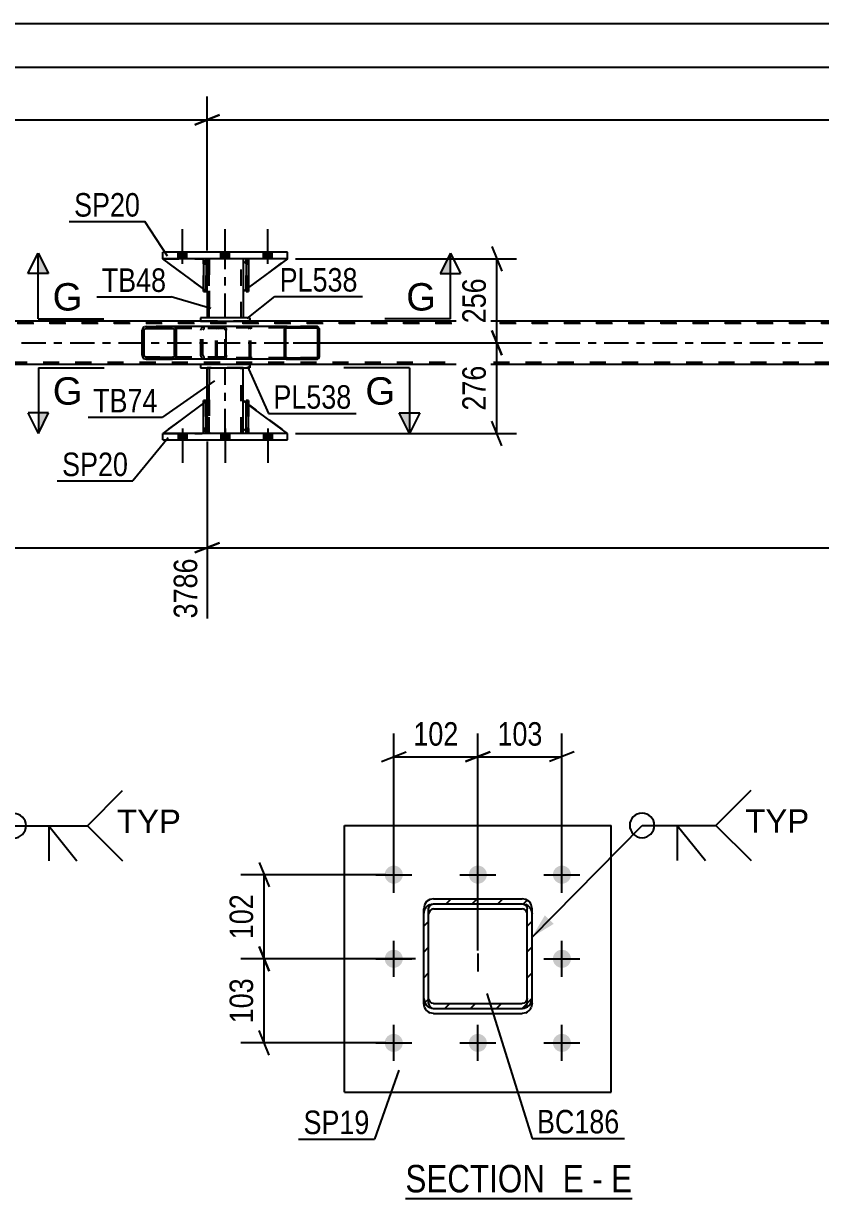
# Model space of a CAD drawing. Header units: millimetres. Extents: x 0 to 841, y 0 to 594.
# Drawn here: x 136.2 to 233.4, y 144.2 to 287.3 of the extents above; entities that cross this region are included whole.
import ezdxf

# ---------------------------------------------------------------- set-up
doc = ezdxf.new("R2010")
doc.units = ezdxf.units.MM
doc.linetypes.add('DXK_LINE_DOT2', pattern=[3.9198, 1.9599, -1.9599])
doc.linetypes.add('DXK_LINE_DOT3', pattern=[5.9187, 2.979, -0.9799, 0.9799, -0.9799])
doc.styles.add('Arial', font='ARIAL.TTF', dxfattribs={"height": 0.2})
doc.styles.add('Arial Narrow', font='ARIALN.TTF', dxfattribs={"height": 0.2})

# ---------------------------------------------------------------- blocks, each defined once
blk = doc.blocks.new('Unknown-814553059-16 - 10876')
at = {"color": 6, "linetype": 'Continuous'}
blk.add_line((182.8, 144.16), (210.45, 144.16), dxfattribs=at)
at = {"color": 0, "linetype": 'Continuous'}
for points in [[(200.91, 144.91), (200.91, 148.41), (182.8, 148.41), (182.8, 144.91)], [(204.52, 144.91), (204.52, 148.41), (201.96, 148.41), (201.96, 144.91)], [(206.84, 144.91), (206.84, 148.41), (205.57, 148.41), (205.57, 144.91)], [(210.45, 144.91), (210.45, 148.41), (207.89, 148.41), (207.89, 144.91)]]:
    blk.add_wipeout(points, dxfattribs=at)
at = {"color": 7, "linetype": 'Continuous', "style": 'Arial Narrow'}
for s, p in [('SECTION ', (182.8, 144.91)), ('E', (201.96, 144.91)), ('E', (207.89, 144.91)), ('-', (205.57, 144.91))]:
    blk.add_text(s, height=3.34, dxfattribs=at).set_placement(p)
blk = doc.blocks.new('Part-814553059-5487 - 5433')
at = {"color": 2, "linetype": 'Continuous'}
for p, q in [((158.17, 241.06), (153.22, 237.39)), ((158.62, 241.39), (158.49, 241.3)), ((158.62, 237.99), (158.62, 241.39)), ((158.62, 237.99), (158.49, 237.86)), ((158.62, 237.99), (158.62, 237.99)), ((158.17, 237.54), (158.02, 237.39))]:
    blk.add_line(p, q, dxfattribs=at)
at = {"color": 7, "linetype": 'DXK_LINE_DOT2'}
for p, q in [((158.49, 241.3), (158.17, 241.06)), ((158.62, 237.99), (158.62, 241.39)), ((158.62, 237.99), (158.02, 237.39)), ((158.49, 237.86), (158.17, 237.54)), ((153.22, 237.39), (158.02, 237.39))]:
    blk.add_line(p, q, dxfattribs=at)
blk = doc.blocks.new('Part-814553059-5499 - 5433')
at = {"color": 2, "linetype": 'Continuous'}
for p, q in [((163.37, 258.42), (163.02, 258.07)), ((163.02, 258.07), (163.02, 254.67)), ((168.42, 258.67), (163.69, 255.17)), ((163.37, 254.93), (163.02, 254.67))]:
    blk.add_line(p, q, dxfattribs=at)
at = {"color": 7, "linetype": 'DXK_LINE_DOT2'}
for p, q in [((163.62, 258.67), (163.37, 258.42)), ((168.42, 258.67), (163.62, 258.67)), ((163.69, 255.17), (163.37, 254.93))]:
    blk.add_line(p, q, dxfattribs=at)
blk = doc.blocks.new('Part-814553059-5441 - 5433')
at = {"color": 7, "linetype": 'DXK_LINE_DOT2'}
for p, q in [((158.17, 258.07), (158.17, 258.67)), ((158.17, 258.67), (158.17, 258.67)), ((158.17, 258.67), (158.17, 254.67)), ((158.49, 258.67), (158.17, 258.67)), ((158.17, 254.67), (158.17, 258.07)), ((158.17, 258.07), (158.49, 258.07)), ((158.49, 258.07), (158.49, 258.67)), ((158.49, 254.67), (158.49, 258.67)), ((158.49, 258.07), (158.49, 254.67)), ((158.17, 254.67), (158.49, 254.67))]:
    blk.add_line(p, q, dxfattribs=at)
blk = doc.blocks.new('Part-814553059-5448 - 5433')
at = {"color": 2, "linetype": 'Continuous'}
for p, q in [((158.62, 258.67), (158.62, 258.07)), ((163.02, 258.67), (163.02, 258.07)), ((158.62, 254.67), (158.62, 251.47)), ((163.02, 254.67), (163.02, 251.47))]:
    blk.add_line(p, q, dxfattribs=at)
at = {"color": 7, "linetype": 'DXK_LINE_DOT2'}
for p, q in [((163.02, 258.67), (158.62, 258.67)), ((158.62, 258.67), (158.62, 251.47)), ((158.62, 258.07), (158.62, 254.67)), ((158.86, 251.47), (158.86, 258.67)), ((158.86, 258.67), (158.86, 251.47)), ((162.78, 251.47), (162.78, 258.67)), ((162.78, 251.47), (162.78, 258.67)), ((163.02, 258.67), (163.02, 251.47)), ((163.02, 258.07), (163.02, 254.67)), ((163.02, 251.47), (158.62, 251.47))]:
    blk.add_line(p, q, dxfattribs=at)
at = {"color": 7, "linetype": 'DXK_LINE_DOT3'}
blk.add_line((160.82, 251.47), (160.82, 258.67), dxfattribs=at)
blk = doc.blocks.new('Part-814553059-5453 - 5433')
at = {"color": 2, "linetype": 'Continuous'}
for p, q in [((157.82, 251.47), (157.82, 251.07)), ((163.82, 251.47), (157.82, 251.47)), ((157.82, 251.07), (163.82, 251.07)), ((163.82, 251.47), (163.82, 251.07)), ((163.82, 251.47), (163.82, 251.47)), ((163.82, 251.07), (163.82, 251.07))]:
    blk.add_line(p, q, dxfattribs=at)
at = {"color": 7, "linetype": 'DXK_LINE_DOT2'}
for p, q in [((157.82, 251.47), (157.82, 251.07)), ((163.82, 251.07), (163.82, 251.47)), ((163.82, 251.47), (163.82, 251.47)), ((163.82, 251.07), (163.82, 251.07))]:
    blk.add_line(p, q, dxfattribs=at)
blk = doc.blocks.new('Part-814553059-5458 - 5433')
at = {"color": 2, "linetype": 'Continuous'}
for p, q in [((157.82, 245.79), (157.82, 245.39)), ((163.82, 245.79), (157.82, 245.79)), ((157.82, 245.39), (163.82, 245.39)), ((163.82, 245.79), (163.82, 245.39)), ((163.82, 245.79), (163.82, 245.79)), ((163.82, 245.39), (163.82, 245.39))]:
    blk.add_line(p, q, dxfattribs=at)
at = {"color": 7, "linetype": 'DXK_LINE_DOT2'}
for p, q in [((157.82, 245.79), (157.82, 245.39)), ((163.82, 245.39), (163.82, 245.79)), ((163.82, 245.79), (163.82, 245.79)), ((163.82, 245.39), (163.82, 245.39))]:
    blk.add_line(p, q, dxfattribs=at)
blk = doc.blocks.new('Part-814553059-5463 - 5433')
at = {"color": 2, "linetype": 'Continuous'}
for p, q in [((158.62, 241.39), (158.62, 245.39)), ((163.02, 241.39), (163.02, 245.39)), ((158.62, 237.39), (158.62, 237.99)), ((163.02, 237.39), (163.02, 237.99))]:
    blk.add_line(p, q, dxfattribs=at)
at = {"color": 7, "linetype": 'DXK_LINE_DOT2'}
for p, q in [((163.02, 245.39), (158.62, 245.39)), ((158.62, 237.39), (158.62, 245.39)), ((158.86, 237.39), (158.86, 245.39)), ((158.86, 245.39), (158.86, 237.39)), ((162.78, 237.39), (162.78, 245.39)), ((162.78, 237.39), (162.78, 245.39)), ((163.02, 237.39), (163.02, 245.39)), ((158.62, 237.99), (158.62, 241.39)), ((163.02, 237.99), (163.02, 241.39)), ((163.02, 237.39), (158.62, 237.39))]:
    blk.add_line(p, q, dxfattribs=at)
at = {"color": 7, "linetype": 'DXK_LINE_DOT3'}
blk.add_line((160.82, 237.39), (160.82, 245.39), dxfattribs=at)
blk = doc.blocks.new('Part-814553059-5479 - 5433')
at = {"color": 2, "linetype": 'Continuous'}
for p, q in [((153.22, 258.67), (153.22, 259.47)), ((168.42, 259.47), (153.22, 259.47)), ((168.42, 258.67), (168.42, 259.47)), ((168.42, 258.67), (153.22, 258.67))]:
    blk.add_line(p, q, dxfattribs=at)
at = {"color": 7, "linetype": 'DXK_LINE_DOT2'}
for p, q in [((153.22, 258.67), (153.22, 259.47)), ((168.42, 258.67), (168.42, 259.47))]:
    blk.add_line(p, q, dxfattribs=at)
blk = doc.blocks.new('Part-814553059-5484 - 5433')
at = {"color": 2, "linetype": 'Continuous'}
for p, q in [((153.22, 236.59), (153.22, 237.39)), ((168.42, 237.39), (153.22, 237.39)), ((153.22, 236.59), (168.42, 236.59)), ((168.42, 236.59), (168.42, 237.39))]:
    blk.add_line(p, q, dxfattribs=at)
at = {"color": 7, "linetype": 'DXK_LINE_DOT2'}
for p, q in [((153.22, 236.59), (153.22, 237.39)), ((168.42, 236.59), (168.42, 237.39))]:
    blk.add_line(p, q, dxfattribs=at)
blk = doc.blocks.new('Part-814553059-5485 - 5433')
at = {"color": 2, "linetype": 'Continuous'}
for p, q in [((163.02, 237.99), (163.02, 241.39)), ((163.37, 241.13), (163.02, 241.39)), ((168.42, 237.39), (163.69, 240.89)), ((163.37, 237.64), (163.02, 237.99))]:
    blk.add_line(p, q, dxfattribs=at)
at = {"color": 7, "linetype": 'DXK_LINE_DOT2'}
for p, q in [((163.69, 240.89), (163.37, 241.13)), ((163.62, 237.39), (163.37, 237.64)), ((168.42, 237.39), (163.62, 237.39)), ((168.42, 237.39), (168.42, 237.39)), ((168.42, 237.39), (168.42, 237.39))]:
    blk.add_line(p, q, dxfattribs=at)
blk = doc.blocks.new('Part-814553059-5486 - 5433')
at = {"color": 7, "linetype": 'DXK_LINE_DOT2'}
for p, q in [((163.02, 237.99), (163.02, 241.39)), ((163.02, 241.39), (168.42, 237.39)), ((163.62, 237.39), (163.02, 237.99)), ((168.42, 237.39), (163.62, 237.39))]:
    blk.add_line(p, q, dxfattribs=at)
blk = doc.blocks.new('Part-814553059-5494 - 5433')
at = {"color": 7, "linetype": 'DXK_LINE_DOT2'}
for p, q in [((158.62, 241.39), (153.22, 237.39)), ((158.62, 237.99), (158.62, 241.39)), ((158.62, 241.39), (158.62, 237.99)), ((158.02, 237.39), (158.62, 237.99)), ((158.62, 237.99), (158.02, 237.39)), ((158.62, 237.99), (158.62, 237.99)), ((153.22, 237.39), (158.02, 237.39))]:
    blk.add_line(p, q, dxfattribs=at)
blk = doc.blocks.new('Part-814553059-5495 - 5433')
at = {"color": 2, "linetype": 'Continuous'}
for p, q in [((163.37, 237.39), (163.37, 241.39)), ((163.37, 241.39), (163.69, 241.39)), ((163.69, 237.39), (163.69, 241.39)), ((163.37, 237.39), (163.37, 237.39)), ((163.69, 237.39), (163.37, 237.39))]:
    blk.add_line(p, q, dxfattribs=at)
at = {"color": 7, "linetype": 'DXK_LINE_DOT2'}
for p, q in [((163.37, 241.39), (163.37, 237.99)), ((163.69, 237.99), (163.69, 241.39)), ((163.37, 237.99), (163.37, 237.39)), ((163.37, 237.99), (163.69, 237.99)), ((163.69, 237.39), (163.69, 237.99)), ((163.69, 237.39), (163.69, 237.39))]:
    blk.add_line(p, q, dxfattribs=at)
blk = doc.blocks.new('Part-814553059-5496 - 5433')
at = {"color": 2, "linetype": 'Continuous'}
for p, q in [((158.17, 237.39), (158.17, 241.39)), ((158.17, 241.39), (158.49, 241.39)), ((158.49, 237.39), (158.49, 241.39)), ((158.17, 237.39), (158.17, 237.39)), ((158.49, 237.39), (158.17, 237.39))]:
    blk.add_line(p, q, dxfattribs=at)
at = {"color": 7, "linetype": 'DXK_LINE_DOT2'}
for p, q in [((158.17, 241.39), (158.17, 237.99)), ((158.49, 237.99), (158.49, 241.39)), ((158.17, 237.99), (158.17, 237.39)), ((158.17, 237.99), (158.49, 237.99)), ((158.49, 237.39), (158.49, 237.99)), ((158.49, 237.39), (158.49, 237.39))]:
    blk.add_line(p, q, dxfattribs=at)
blk = doc.blocks.new('Part-814553059-5497 - 5433')
at = {"color": 7, "linetype": 'DXK_LINE_DOT2'}
for p, q in [((163.69, 241.39), (163.37, 241.39)), ((163.37, 237.99), (163.37, 241.39)), ((163.37, 237.39), (163.37, 241.39)), ((163.69, 241.39), (163.69, 237.99)), ((163.69, 237.39), (163.69, 241.39)), ((163.69, 237.99), (163.37, 237.99)), ((163.37, 237.39), (163.37, 237.99)), ((163.69, 237.99), (163.69, 237.39)), ((163.69, 237.39), (163.37, 237.39)), ((163.69, 237.39), (163.69, 237.39))]:
    blk.add_line(p, q, dxfattribs=at)
blk = doc.blocks.new('Part-814553059-5498 - 5433')
at = {"color": 7, "linetype": 'DXK_LINE_DOT2'}
for p, q in [((158.49, 241.39), (158.17, 241.39)), ((158.17, 237.99), (158.17, 241.39)), ((158.17, 237.39), (158.17, 241.39)), ((158.49, 241.39), (158.49, 237.99)), ((158.49, 237.39), (158.49, 241.39)), ((158.49, 237.99), (158.17, 237.99)), ((158.17, 237.39), (158.17, 237.99)), ((158.49, 237.99), (158.49, 237.39)), ((158.49, 237.39), (158.17, 237.39)), ((158.49, 237.39), (158.49, 237.39))]:
    blk.add_line(p, q, dxfattribs=at)
blk = doc.blocks.new('Part-814553059-5535 - 5433')
at = {"linetype": 'Continuous'}
h = blk.add_hatch(dxfattribs=at)
h.set_pattern_fill('', scale=0.7, style=0, pattern_type=0)
h.set_pattern_definition([(45, (154.8576, 250.1328), (-1.57154, 1.57154), [])])
h.paths.add_polyline_path([(154.9, 249.95), (154.86, 250.13), (154.75, 250.29), (154.59, 250.39), (154.39, 250.43), (151.21, 250.43), (151.02, 250.39), (150.85, 250.29), (150.74, 250.13), (150.71, 249.95), (150.71, 246.91), (150.74, 246.73), (150.85, 246.57), (151.02, 246.47), (151.21, 246.43), (154.39, 246.43), (154.59, 246.47), (154.75, 246.57), (154.86, 246.73), (154.9, 246.91)])
h.paths.add_polyline_path([(154.63, 246.82), (154.57, 246.74), (154.49, 246.69), (154.39, 246.67), (151.21, 246.67), (151.11, 246.69), (151.03, 246.74), (150.98, 246.82), (150.96, 246.91), (150.96, 249.95), (150.98, 250.04), (151.03, 250.12), (151.11, 250.17), (151.21, 250.19), (154.39, 250.19), (154.49, 250.17), (154.57, 250.12), (154.63, 250.04), (154.64, 249.95), (154.64, 246.91)])
at = {"color": 2, "linetype": 'Continuous'}
for p, q in [((150.74, 250.13), (150.71, 249.95)), ((150.71, 246.91), (150.71, 249.95)), ((150.96, 249.95), (150.98, 250.04)), ((150.96, 246.91), (150.96, 249.95)), ((150.98, 250.04), (151.03, 250.12)), ((151.21, 250.43), (151.02, 250.39)), ((151.03, 250.12), (151.11, 250.17)), ((151.11, 250.17), (151.21, 250.19)), ((151.21, 250.43), (154.39, 250.43)), ((151.21, 250.19), (154.39, 250.19)), ((160.69, 250.43), (154.39, 250.43)), ((154.59, 250.39), (154.39, 250.43)), ((154.39, 250.19), (154.49, 250.17)), ((154.49, 250.17), (154.57, 250.12)), ((154.57, 250.12), (154.63, 250.04)), ((154.63, 250.04), (154.64, 249.95)), ((154.64, 246.91), (154.64, 249.95)), ((154.9, 249.95), (154.86, 250.13)), ((154.9, 246.91), (154.9, 249.95)), ((160.69, 250.43), (160.8, 250.39)), ((160.8, 250.39), (160.89, 250.29)), ((160.89, 250.29), (160.94, 250.13)), ((160.94, 250.13), (160.96, 249.95)), ((160.96, 246.91), (160.96, 249.95)), ((150.71, 246.91), (150.74, 246.73)), ((150.98, 246.82), (150.96, 246.91)), ((151.03, 246.74), (150.98, 246.82)), ((151.02, 246.47), (151.21, 246.43)), ((151.11, 246.69), (151.03, 246.74)), ((151.21, 246.67), (151.11, 246.69)), ((151.21, 246.67), (154.39, 246.67)), ((151.21, 246.43), (154.39, 246.43)), ((154.49, 246.69), (154.39, 246.67)), ((154.39, 246.43), (154.59, 246.47)), ((160.69, 246.43), (154.39, 246.43)), ((154.57, 246.74), (154.49, 246.69)), ((154.63, 246.82), (154.57, 246.74)), ((154.64, 246.91), (154.63, 246.82)), ((154.86, 246.73), (154.9, 246.91)), ((160.8, 246.47), (160.69, 246.43)), ((160.89, 246.57), (160.8, 246.47)), ((160.94, 246.73), (160.89, 246.57)), ((160.96, 246.91), (160.94, 246.73))]:
    blk.add_line(p, q, dxfattribs=at)
at = {"color": 7, "linetype": 'DXK_LINE_DOT2'}
for p, q in [((154.39, 250.43), (151.21, 250.43)), ((160.69, 250.19), (151.21, 250.19)), ((157.86, 249.95), (157.89, 250.13)), ((157.86, 246.91), (157.86, 249.95)), ((158.13, 250.04), (158.11, 249.95)), ((158.11, 246.91), (158.11, 249.95)), ((158.18, 250.12), (158.13, 250.04)), ((158.17, 250.39), (158.36, 250.43)), ((158.26, 250.17), (158.18, 250.12)), ((158.36, 250.19), (158.26, 250.17)), ((159.7, 250.19), (159.7, 250.43)), ((160.75, 250.17), (160.69, 250.19)), ((160.79, 250.12), (160.75, 250.17)), ((160.82, 250.04), (160.79, 250.12)), ((160.83, 249.95), (160.82, 250.04)), ((160.83, 246.91), (160.83, 249.95)), ((160.69, 246.67), (151.21, 246.67)), ((154.39, 246.43), (151.21, 246.43)), ((157.89, 246.73), (157.86, 246.91)), ((158.11, 246.91), (158.13, 246.82)), ((158.13, 246.82), (158.18, 246.74)), ((158.36, 246.43), (158.17, 246.47)), ((158.18, 246.74), (158.2, 246.73)), ((158.2, 246.73), (158.26, 246.69)), ((158.26, 246.69), (158.36, 246.67)), ((159.7, 246.43), (159.7, 246.67)), ((160.69, 246.67), (160.75, 246.69)), ((160.75, 246.69), (160.79, 246.74)), ((160.79, 246.74), (160.82, 246.82)), ((160.82, 246.82), (160.83, 246.91))]:
    blk.add_line(p, q, dxfattribs=at)
at = {"color": 2, "linetype": 'Continuous'}
for centre, start, end in [((151.19, 249.93), 111.1941, 156.1506), ((154.41, 249.93), 23.8494, 68.8059), ((151.19, 246.92), 203.8494, 248.8059), ((154.41, 246.92), 291.1941, 336.1506)]:
    blk.add_arc(centre, 0.492, start, end, dxfattribs=at)
at = {"color": 7, "linetype": 'DXK_LINE_DOT2'}
for centre, start, end in [((158.34, 249.93), 111.1941, 156.1506), ((158.34, 246.92), 203.8494, 248.8059)]:
    blk.add_arc(centre, 0.492, start, end, dxfattribs=at)
blk = doc.blocks.new('Part-814553059-5537 - 5433')
at = {"linetype": 'Continuous'}
h = blk.add_hatch(dxfattribs=at)
h.set_pattern_fill('', scale=0.7, style=0, pattern_type=0)
h.set_pattern_definition([(45, (172.2814, 250.2316), (-1.57154, 1.57154), [])])
h.paths.add_polyline_path([(172.31, 250.11), (172.28, 250.23), (172.21, 250.34), (172.1, 250.4), (171.97, 250.43), (168.39, 250.43), (168.26, 250.4), (168.15, 250.34), (168.08, 250.23), (168.05, 250.11), (168.05, 246.75), (168.08, 246.63), (168.15, 246.52), (168.26, 246.45), (168.39, 246.43), (171.97, 246.43), (172.1, 246.45), (172.21, 246.52), (172.28, 246.63), (172.31, 246.75)])
h.paths.add_polyline_path([(172.12, 246.69), (172.09, 246.64), (172.03, 246.6), (171.97, 246.59), (168.39, 246.59), (168.33, 246.6), (168.27, 246.64), (168.23, 246.69), (168.22, 246.75), (168.22, 250.11), (168.23, 250.17), (168.27, 250.22), (168.33, 250.26), (168.39, 250.27), (171.97, 250.27), (172.03, 250.26), (172.09, 250.22), (172.12, 250.17), (172.14, 250.11), (172.14, 246.75)])
at = {"color": 7, "linetype": 'DXK_LINE_DOT2'}
for p, q in [((159.7, 250.11), (159.73, 250.23)), ((159.7, 246.75), (159.7, 250.11)), ((159.88, 250.17), (159.87, 250.11)), ((159.87, 246.75), (159.87, 250.11)), ((159.92, 250.22), (159.88, 250.17)), ((159.91, 250.4), (160.04, 250.43)), ((159.98, 250.26), (159.92, 250.22)), ((160.04, 250.27), (159.98, 250.26)), ((160.69, 250.43), (160.04, 250.43)), ((171.97, 250.27), (160.04, 250.27)), ((163.62, 250.43), (163.75, 250.4)), ((163.68, 250.26), (163.62, 250.27)), ((163.74, 250.22), (163.68, 250.26)), ((163.77, 250.17), (163.74, 250.22)), ((163.79, 250.11), (163.77, 250.17)), ((163.79, 246.75), (163.79, 250.11)), ((163.93, 250.23), (163.96, 250.11)), ((163.96, 246.75), (163.96, 250.11)), ((171.97, 250.43), (168.39, 250.43)), ((159.73, 246.63), (159.7, 246.75)), ((159.87, 246.75), (159.88, 246.69)), ((159.88, 246.69), (159.92, 246.64)), ((160.04, 246.43), (159.91, 246.45)), ((159.92, 246.64), (159.98, 246.6)), ((159.98, 246.6), (160.04, 246.59)), ((171.97, 246.59), (160.04, 246.59)), ((160.69, 246.43), (160.04, 246.43)), ((163.62, 246.59), (163.68, 246.6)), ((163.75, 246.45), (163.62, 246.43)), ((163.68, 246.6), (163.74, 246.64)), ((163.74, 246.64), (163.77, 246.69)), ((163.77, 246.69), (163.79, 246.75)), ((163.96, 246.75), (163.93, 246.63)), ((168.39, 246.43), (171.97, 246.43))]:
    blk.add_line(p, q, dxfattribs=at)
at = {"color": 2, "linetype": 'Continuous'}
for p, q in [((168.39, 250.43), (160.69, 250.43)), ((168.08, 250.23), (168.05, 250.11)), ((168.05, 246.75), (168.05, 250.11)), ((168.22, 250.11), (168.23, 250.17)), ((168.22, 246.75), (168.22, 250.11)), ((168.23, 250.17), (168.27, 250.22)), ((168.39, 250.43), (168.26, 250.4)), ((168.27, 250.22), (168.33, 250.26)), ((168.33, 250.26), (168.39, 250.27)), ((168.39, 250.43), (171.97, 250.43)), ((168.39, 250.27), (171.97, 250.27)), ((172.1, 250.4), (171.97, 250.43)), ((171.97, 250.27), (172.03, 250.26)), ((172.03, 250.26), (172.09, 250.22)), ((172.09, 250.22), (172.12, 250.17)), ((172.12, 250.17), (172.14, 250.11)), ((172.14, 246.75), (172.14, 250.11)), ((172.31, 250.11), (172.28, 250.23)), ((172.31, 246.75), (172.31, 250.11)), ((168.39, 246.43), (160.69, 246.43)), ((168.05, 246.75), (168.08, 246.63)), ((168.23, 246.69), (168.22, 246.75)), ((168.27, 246.64), (168.23, 246.69)), ((168.26, 246.45), (168.39, 246.43)), ((168.33, 246.6), (168.27, 246.64)), ((168.39, 246.59), (168.33, 246.6)), ((168.39, 246.59), (171.97, 246.59)), ((168.39, 246.43), (171.97, 246.43)), ((172.03, 246.6), (171.97, 246.59)), ((171.97, 246.43), (172.1, 246.45)), ((172.09, 246.64), (172.03, 246.6)), ((172.12, 246.69), (172.09, 246.64)), ((172.14, 246.75), (172.12, 246.69)), ((172.28, 246.63), (172.31, 246.75))]:
    blk.add_line(p, q, dxfattribs=at)
at = {"color": 7, "linetype": 'DXK_LINE_DOT2'}
for centre, start, end in [((160.03, 250.1), 110.7583, 155.68), ((163.63, 250.1), 24.32, 69.2417), ((160.03, 246.76), 204.32, 249.2417), ((163.63, 246.76), 290.7583, 335.68)]:
    blk.add_arc(centre, 0.331, start, end, dxfattribs=at)
at = {"color": 2, "linetype": 'Continuous'}
for centre, start, end in [((168.38, 250.1), 110.7583, 155.6801), ((171.98, 250.1), 24.3199, 69.2417), ((168.38, 246.76), 204.3199, 249.2417), ((171.98, 246.76), 290.7583, 335.6801)]:
    blk.add_arc(centre, 0.331, start, end, dxfattribs=at)
blk = doc.blocks.new('Part-814553059-5541 - 5433')
at = {"color": 7, "linetype": 'DXK_LINE_DOT2'}
for p, q in [((163.62, 258.67), (163.02, 258.07)), ((163.02, 254.67), (168.42, 258.67)), ((163.02, 258.07), (163.02, 254.67)), ((168.42, 258.67), (163.62, 258.67))]:
    blk.add_line(p, q, dxfattribs=at)
blk = doc.blocks.new('Part-814553059-5542 - 5433')
at = {"color": 2, "linetype": 'Continuous'}
for p, q in [((158.17, 255), (153.22, 258.67)), ((158.17, 258.52), (158.02, 258.67)), ((158.62, 258.07), (158.49, 258.2)), ((158.62, 258.07), (158.62, 258.07)), ((158.62, 254.67), (158.62, 258.07)), ((158.49, 254.76), (158.62, 254.67)), ((158.62, 254.67), (158.62, 254.67))]:
    blk.add_line(p, q, dxfattribs=at)
at = {"color": 7, "linetype": 'DXK_LINE_DOT2'}
for p, q in [((158.02, 258.67), (153.22, 258.67)), ((158.02, 258.67), (158.62, 258.07)), ((158.49, 258.2), (158.17, 258.52)), ((158.62, 258.07), (158.62, 254.67)), ((158.49, 254.76), (158.17, 255))]:
    blk.add_line(p, q, dxfattribs=at)
blk = doc.blocks.new('Part-814553059-5543 - 5433')
at = {"color": 7, "linetype": 'DXK_LINE_DOT2'}
for p, q in [((158.62, 254.67), (153.22, 258.67)), ((153.22, 258.67), (158.02, 258.67)), ((158.02, 258.67), (158.62, 258.07)), ((158.62, 258.07), (158.02, 258.67)), ((158.62, 258.07), (158.62, 254.67)), ((158.62, 258.07), (158.62, 258.07)), ((158.62, 258.07), (158.62, 254.67))]:
    blk.add_line(p, q, dxfattribs=at)
blk = doc.blocks.new('Part-814553059-5544 - 5433')
at = {"color": 2, "linetype": 'Continuous'}
for p, q in [((163.69, 258.67), (163.37, 258.67)), ((163.37, 258.67), (163.37, 254.67)), ((163.69, 258.67), (163.69, 258.67)), ((163.69, 258.67), (163.69, 254.67)), ((163.69, 254.67), (163.37, 254.67))]:
    blk.add_line(p, q, dxfattribs=at)
at = {"color": 7, "linetype": 'DXK_LINE_DOT2'}
for p, q in [((163.37, 258.07), (163.37, 258.67)), ((163.69, 258.07), (163.37, 258.07)), ((163.37, 258.07), (163.37, 254.67)), ((163.69, 258.07), (163.69, 258.67)), ((163.69, 258.67), (163.69, 258.67)), ((163.69, 254.67), (163.69, 258.07))]:
    blk.add_line(p, q, dxfattribs=at)
blk = doc.blocks.new('Part-814553059-5545 - 5433')
at = {"color": 2, "linetype": 'Continuous'}
for p, q in [((158.49, 258.67), (158.17, 258.67)), ((158.17, 258.67), (158.17, 254.67)), ((158.49, 258.67), (158.49, 258.67)), ((158.49, 258.67), (158.49, 254.67)), ((158.49, 254.67), (158.17, 254.67))]:
    blk.add_line(p, q, dxfattribs=at)
at = {"color": 7, "linetype": 'DXK_LINE_DOT2'}
for p, q in [((158.17, 258.07), (158.17, 258.67)), ((158.49, 258.07), (158.17, 258.07)), ((158.17, 258.07), (158.17, 254.67)), ((158.49, 258.07), (158.49, 258.67)), ((158.49, 258.67), (158.49, 258.67)), ((158.49, 254.67), (158.49, 258.07))]:
    blk.add_line(p, q, dxfattribs=at)
blk = doc.blocks.new('Part-814553059-5546 - 5433')
at = {"color": 7, "linetype": 'DXK_LINE_DOT2'}
for p, q in [((163.37, 258.07), (163.37, 258.67)), ((163.37, 258.67), (163.37, 258.67)), ((163.37, 258.67), (163.37, 254.67)), ((163.69, 258.67), (163.37, 258.67)), ((163.37, 254.67), (163.37, 258.07)), ((163.37, 258.07), (163.69, 258.07)), ((163.69, 258.07), (163.69, 258.67)), ((163.69, 254.67), (163.69, 258.67)), ((163.69, 258.07), (163.69, 254.67)), ((163.37, 254.67), (163.69, 254.67))]:
    blk.add_line(p, q, dxfattribs=at)
blk = doc.blocks.new('Part-814553059-5605 - 5433')
at = {"color": 2, "linetype": 'Continuous'}
for p, q in [((157.82, 251.07), (64.97, 251.07)), ((328.09, 251.07), (163.82, 251.07)), ((157.82, 245.79), (64.97, 245.79)), ((328.09, 245.79), (163.82, 245.79))]:
    blk.add_line(p, q, dxfattribs=at)
at = {"color": 7, "linetype": 'DXK_LINE_DOT2'}
for p, q in [((729.31, 250.83), (64.97, 250.83)), ((64.97, 250.83), (728.57, 250.83)), ((163.82, 251.07), (157.82, 251.07)), ((728.57, 246.03), (64.97, 246.03)), ((163.82, 245.79), (157.82, 245.79)), ((729.31, 245.79), (163.82, 245.79))]:
    blk.add_line(p, q, dxfattribs=at)
at = {"color": 7, "linetype": 'DXK_LINE_DOT3'}
blk.add_line((64.97, 248.43), (728.97, 248.43), dxfattribs=at)
blk = doc.blocks.new('Bolt-814553059-5669 - 5433')
at = {"linetype": 'Continuous'}
for points in [[(155.1, 258.67), (156.14, 258.67), (156.14, 259.47), (155.1, 259.47)], [(155.1, 258.67), (156.14, 258.67), (156.14, 259.47), (155.1, 259.47)], [(155.1, 258.67), (156.14, 258.67), (156.14, 259.47), (155.1, 259.47)], [(160.3, 258.67), (161.34, 258.67), (161.34, 259.47), (160.3, 259.47)], [(160.3, 258.67), (161.34, 258.67), (161.34, 259.47), (160.3, 259.47)], [(165.5, 258.67), (166.54, 258.67), (166.54, 259.47), (165.5, 259.47)], [(165.5, 258.67), (166.54, 258.67), (166.54, 259.47), (165.5, 259.47)], [(165.5, 258.67), (166.54, 258.67), (166.54, 259.47), (165.5, 259.47)]]:
    blk.add_hatch(color=1, dxfattribs=at).paths.add_polyline_path(points)
at = {"color": 1, "linetype": 'Continuous'}
for p, q in [((155.62, 258.07), (155.62, 262.27)), ((155.62, 258.07), (155.62, 262.27)), ((155.62, 258.07), (155.62, 262.27)), ((160.82, 258.07), (160.82, 262.27)), ((160.82, 258.07), (160.82, 262.27)), ((166.02, 258.07), (166.02, 262.27)), ((166.02, 258.07), (166.02, 262.27)), ((166.02, 258.07), (166.02, 262.27)), ((155.1, 258.67), (155.1, 259.47)), ((155.1, 258.67), (155.1, 259.47)), ((155.1, 258.67), (155.1, 259.47)), ((156.14, 258.67), (156.14, 259.47)), ((156.14, 258.67), (156.14, 259.47)), ((156.14, 258.67), (156.14, 259.47)), ((160.3, 258.67), (160.3, 259.47)), ((160.3, 258.67), (160.3, 259.47)), ((161.34, 258.67), (161.34, 259.47)), ((161.34, 258.67), (161.34, 259.47)), ((165.5, 258.67), (165.5, 259.47)), ((165.5, 258.67), (165.5, 259.47)), ((165.5, 258.67), (165.5, 259.47)), ((166.54, 258.67), (166.54, 259.47)), ((166.54, 258.67), (166.54, 259.47)), ((166.54, 258.67), (166.54, 259.47))]:
    blk.add_line(p, q, dxfattribs=at)
blk = doc.blocks.new('Bolt-814553059-5670 - 5433')
at = {"linetype": 'Continuous'}
for points in [[(156.14, 237.39), (155.1, 237.39), (155.1, 236.59), (156.14, 236.59)], [(156.14, 237.39), (155.1, 237.39), (155.1, 236.59), (156.14, 236.59)], [(156.14, 237.39), (155.1, 237.39), (155.1, 236.59), (156.14, 236.59)], [(161.34, 237.39), (160.3, 237.39), (160.3, 236.59), (161.34, 236.59)], [(161.34, 237.39), (160.3, 237.39), (160.3, 236.59), (161.34, 236.59)], [(166.54, 237.39), (165.5, 237.39), (165.5, 236.59), (166.54, 236.59)], [(166.54, 237.39), (165.5, 237.39), (165.5, 236.59), (166.54, 236.59)], [(166.54, 237.39), (165.5, 237.39), (165.5, 236.59), (166.54, 236.59)]]:
    blk.add_hatch(color=1, dxfattribs=at).paths.add_polyline_path(points)
at = {"color": 1, "linetype": 'Continuous'}
for p, q in [((155.62, 237.99), (155.62, 233.79)), ((155.62, 237.99), (155.62, 233.79)), ((155.62, 237.99), (155.62, 233.79)), ((160.82, 237.99), (160.82, 233.79)), ((160.82, 237.99), (160.82, 233.79)), ((166.02, 237.99), (166.02, 233.79)), ((166.02, 237.99), (166.02, 233.79)), ((166.02, 237.99), (166.02, 233.79)), ((155.1, 237.39), (155.1, 236.59)), ((155.1, 237.39), (155.1, 236.59)), ((155.1, 237.39), (155.1, 236.59)), ((156.14, 237.39), (156.14, 236.59)), ((156.14, 237.39), (156.14, 236.59)), ((156.14, 237.39), (156.14, 236.59)), ((160.3, 237.39), (160.3, 236.59)), ((160.3, 237.39), (160.3, 236.59)), ((161.34, 237.39), (161.34, 236.59)), ((161.34, 237.39), (161.34, 236.59)), ((165.5, 237.39), (165.5, 236.59)), ((165.5, 237.39), (165.5, 236.59)), ((165.5, 237.39), (165.5, 236.59)), ((166.54, 237.39), (166.54, 236.59)), ((166.54, 237.39), (166.54, 236.59)), ((166.54, 237.39), (166.54, 236.59))]:
    blk.add_line(p, q, dxfattribs=at)
blk = doc.blocks.new('Bolt-814553059-11009 - 10876')
at = {"linetype": 'Continuous'}
for points in [[(181.38, 184.72, -1), (181.38, 182.52, -1)], [(191.63, 184.72, -1), (191.63, 182.52, -1)], [(201.88, 184.72, -1), (201.88, 182.52, -1)], [(181.38, 174.47, -1), (181.38, 172.27, -1)], [(201.88, 174.47, -1), (201.88, 172.27, -1)], [(181.38, 164.22, -1), (181.38, 162.02, -1)], [(191.63, 164.22, -1), (191.63, 162.02, -1)], [(201.88, 164.22, -1), (201.88, 162.02, -1)]]:
    blk.add_hatch(color=1, dxfattribs=at).paths.add_polyline_path(points)
at = {"color": 1, "linetype": 'Continuous'}
for p, q in [((181.38, 181.42), (181.38, 185.82)), ((191.63, 181.42), (191.63, 185.82)), ((201.88, 181.42), (201.88, 185.82)), ((179.18, 183.62), (183.58, 183.62)), ((189.43, 183.62), (193.83, 183.62)), ((199.68, 183.62), (204.08, 183.62)), ((181.38, 171.17), (181.38, 175.57)), ((201.88, 171.17), (201.88, 175.57)), ((179.18, 173.37), (183.58, 173.37)), ((199.68, 173.37), (204.08, 173.37)), ((181.38, 160.92), (181.38, 165.32)), ((191.63, 160.92), (191.63, 165.32)), ((201.88, 160.92), (201.88, 165.32)), ((179.18, 163.12), (183.58, 163.12)), ((189.43, 163.12), (193.83, 163.12)), ((199.68, 163.12), (204.08, 163.12))]:
    blk.add_line(p, q, dxfattribs=at)
blk = doc.blocks.new('Part-814553059-10896 - 10876')
at = {"color": 2, "linetype": 'Continuous'}
for p, q in [((175.38, 157.12), (175.38, 189.62)), ((175.38, 189.62), (207.88, 189.62)), ((207.88, 157.12), (207.88, 189.62)), ((175.38, 157.12), (207.88, 157.12))]:
    blk.add_line(p, q, dxfattribs=at)
blk = doc.blocks.new('Part-814553059-11005 - 10876')
at = {"linetype": 'Continuous'}
h = blk.add_hatch(dxfattribs=at)
h.set_pattern_fill('', scale=0.7, style=0, pattern_type=0)
h.set_pattern_definition([(45, (197.0326, 167.3264), (-1.57154, 1.57154), [])])
h.paths.add_polyline_path([(186.23, 167.33), (197.03, 167.33), (197.49, 167.42), (197.88, 167.68), (198.14, 168.08), (198.23, 168.54), (198.23, 179.47), (198.14, 179.94), (197.88, 180.33), (197.49, 180.6), (197.03, 180.69), (186.23, 180.69), (185.77, 180.6), (185.38, 180.33), (185.12, 179.94), (185.03, 179.47), (185.03, 168.54), (185.12, 168.08), (185.38, 167.68), (185.77, 167.42)])
h.paths.add_polyline_path([(185.68, 168.31), (185.63, 168.54), (185.63, 179.47), (185.68, 179.71), (185.81, 179.9), (186, 180.03), (186.23, 180.08), (197.03, 180.08), (197.26, 180.03), (197.46, 179.9), (197.59, 179.71), (197.63, 179.47), (197.63, 168.54), (197.59, 168.31), (197.46, 168.11), (197.26, 167.98), (197.03, 167.93), (186.23, 167.93), (186, 167.98), (185.81, 168.11)])
at = {"color": 2, "linetype": 'Continuous'}
for p, q in [((186.23, 180.69), (185.77, 180.6)), ((186.23, 180.69), (197.03, 180.69)), ((197.49, 180.6), (197.03, 180.69)), ((185.12, 179.94), (185.03, 179.47)), ((185.03, 168.54), (185.03, 179.47)), ((185.63, 179.47), (185.68, 179.71)), ((185.63, 168.54), (185.63, 179.47)), ((185.68, 179.07), (185.63, 178.84)), ((185.68, 179.71), (185.81, 179.9)), ((185.81, 179.27), (185.68, 179.07)), ((185.81, 179.9), (186, 180.03)), ((186, 179.4), (185.81, 179.27)), ((186, 180.03), (186.23, 180.08)), ((186.23, 179.45), (186, 179.4)), ((186.23, 180.08), (197.03, 180.08)), ((186.23, 179.45), (197.03, 179.45)), ((197.03, 180.08), (197.26, 180.03)), ((197.26, 179.4), (197.03, 179.45)), ((197.26, 180.03), (197.46, 179.9)), ((197.46, 179.27), (197.26, 179.4)), ((197.46, 179.9), (197.59, 179.71)), ((197.59, 179.07), (197.46, 179.27)), ((197.59, 179.71), (197.63, 179.47)), ((197.63, 178.84), (197.59, 179.07)), ((197.63, 168.54), (197.63, 179.47)), ((198.23, 179.47), (198.14, 179.94)), ((198.23, 168.54), (198.23, 179.47)), ((185.03, 167.91), (185.03, 168.54)), ((185.03, 168.54), (185.12, 168.08)), ((185.12, 167.44), (185.03, 167.91)), ((185.68, 168.31), (185.63, 168.54)), ((185.81, 168.11), (185.68, 168.31)), ((186, 167.98), (185.81, 168.11)), ((186.23, 167.93), (186, 167.98)), ((186.23, 167.93), (197.03, 167.93)), ((197.26, 167.98), (197.03, 167.93)), ((197.46, 168.11), (197.26, 167.98)), ((197.59, 168.31), (197.46, 168.11)), ((197.63, 168.54), (197.59, 168.31)), ((198.14, 168.08), (198.23, 168.54)), ((198.23, 167.91), (198.14, 167.44)), ((198.23, 167.91), (198.23, 168.54)), ((185.77, 167.42), (186.23, 167.33)), ((186.23, 166.69), (185.77, 166.79)), ((186.23, 167.33), (197.03, 167.33)), ((186.23, 166.69), (197.03, 166.69)), ((197.03, 167.33), (197.49, 167.42)), ((197.49, 166.79), (197.03, 166.69))]:
    blk.add_line(p, q, dxfattribs=at)
at = {"color": 7, "linetype": 'DXK_LINE_DOT2'}
for p, q in [((185.03, 168.54), (185.03, 179.47)), ((185.03, 178.84), (185.12, 179.3)), ((185.63, 167.91), (185.63, 179.47)), ((185.77, 179.96), (186.23, 180.05)), ((186.23, 180.05), (197.03, 180.05)), ((197.03, 180.05), (197.49, 179.96)), ((197.63, 167.91), (197.63, 179.47)), ((198.14, 179.3), (198.23, 178.84)), ((198.23, 168.54), (198.23, 179.47)), ((185.63, 167.91), (185.68, 167.68)), ((185.68, 167.68), (185.81, 167.48)), ((197.46, 167.48), (197.59, 167.68)), ((197.59, 167.68), (197.63, 167.91)), ((185.81, 167.48), (186, 167.35)), ((186, 167.35), (186.23, 167.3)), ((186.23, 167.3), (197.03, 167.3)), ((197.03, 167.3), (197.26, 167.35)), ((197.26, 167.35), (197.46, 167.48))]:
    blk.add_line(p, q, dxfattribs=at)
at = {"color": 7, "linetype": 'DXK_LINE_DOT3'}
blk.add_line((191.63, 174.01), (191.63, 171.82), dxfattribs=at)
at = {"color": 2, "linetype": 'Continuous'}
for centre, start, end in [((186.24, 179.48), 112.8504, 157.8474), ((197.02, 179.48), 22.1526, 67.1496), ((186.24, 168.53), 202.1526, 247.1496), ((197.02, 168.53), 292.8504, 337.8474), ((186.24, 167.9), 202.1526, 247.1496), ((197.02, 167.9), 292.8504, 337.8474)]:
    blk.add_arc(centre, 1.21, start, end, dxfattribs=at)
at = {"color": 7, "linetype": 'DXK_LINE_DOT2'}
for centre, start, end in [((186.24, 178.85), 112.8504, 157.8474), ((197.02, 178.85), 22.1526, 67.1496)]:
    blk.add_arc(centre, 1.21, start, end, dxfattribs=at)
blk = doc.blocks.new('StraightDimension-814553059-11236 - 5433')
at = {"color": 7, "linetype": 'Continuous'}
for p, q in [((158.62, 259.67), (158.62, 278.44)), ((160.12, 276.19), (157.12, 274.99)), ((158.62, 275.59), (328.89, 275.59))]:
    blk.add_line(p, q, dxfattribs=at)
blk = doc.blocks.new('StraightDimension-814553059-11237 - 5433')
at = {"color": 7, "linetype": 'Continuous'}
for p, q in [((158.62, 259.67), (158.62, 278.44)), ((54.75, 275.59), (158.62, 275.59)), ((157.12, 274.99), (160.12, 276.19))]:
    blk.add_line(p, q, dxfattribs=at)
blk = doc.blocks.new('StraightDimension-814553059-11277 - 5433')
at = {"color": 7, "linetype": 'Continuous'}
for p, q in [((158.62, 236.39), (158.62, 214.85)), ((54.75, 223.46), (158.62, 223.46)), ((157.12, 222.86), (160.12, 224.06))]:
    blk.add_line(p, q, dxfattribs=at)
at = {"color": 0, "linetype": 'Continuous'}
blk.add_wipeout([(158.02, 222.76), (153.82, 222.76), (153.82, 214.25), (158.02, 214.25)], dxfattribs=at)
at = {"color": 3, "linetype": 'Continuous', "style": 'Arial Narrow'}
blk.add_text('3786', height=2.863, rotation=90.0002, dxfattribs=at).set_placement((157.42, 214.85))
blk = doc.blocks.new('StraightDimension-814553059-11276 - 5433')
at = {"color": 7, "linetype": 'Continuous'}
for p, q in [((158.62, 236.39), (158.62, 214.85)), ((160.12, 224.06), (157.12, 222.86)), ((158.62, 223.46), (328.89, 223.46))]:
    blk.add_line(p, q, dxfattribs=at)
blk = doc.blocks.new('StraightDimension-814553059-5731 - 5433')
at = {"color": 7, "linetype": 'Continuous'}
blk.add_line((54.75, 282.03), (729.98, 282.03), dxfattribs=at)
blk = doc.blocks.new('StraightDimension-814553059-5785 - 5433')
at = {"color": 7, "linetype": 'Continuous'}
blk.add_line((54.11, 287.34), (730.61, 287.34), dxfattribs=at)
blk = doc.blocks.new('StraightDimension-814553059-5824 - 5433')
at = {"color": 7, "linetype": 'Continuous'}
for p, q in [((193.35, 260.17), (194.55, 257.17)), ((169.42, 258.67), (196.35, 258.67)), ((193.95, 248.43), (193.95, 258.67)), ((194.55, 246.93), (193.35, 249.93)), ((169.13, 248.43), (196.35, 248.43))]:
    blk.add_line(p, q, dxfattribs=at)
at = {"color": 0}
blk.add_wipeout([(193.2, 256.89), (189, 256.89), (189, 250.21), (193.2, 250.21)], dxfattribs=at)
at = {"color": 3, "style": 'Arial Narrow'}
blk.add_text('256', height=2.863, rotation=90.0002, dxfattribs=at).set_placement((192.6, 250.81))
blk = doc.blocks.new('StraightDimension-814553059-5852 - 5433')
at = {"color": 7, "linetype": 'Continuous'}
for p, q in [((193.35, 249.93), (194.55, 246.93)), ((169.13, 248.43), (196.35, 248.43)), ((193.95, 237.39), (193.95, 248.43)), ((194.55, 235.89), (193.35, 238.89)), ((169.42, 237.39), (196.35, 237.39))]:
    blk.add_line(p, q, dxfattribs=at)
at = {"color": 0}
blk.add_wipeout([(193.2, 246.25), (189, 246.25), (189, 239.57), (193.2, 239.57)], dxfattribs=at)
at = {"color": 3, "style": 'Arial Narrow'}
blk.add_text('276', height=2.863, rotation=90.0002, dxfattribs=at).set_placement((192.6, 240.17))
blk = doc.blocks.new('StraightDimension-814553059-11111 - 10876')
at = {"color": 7, "linetype": 'Continuous'}
for p, q in [((191.63, 174.37), (191.63, 200.84)), ((201.88, 184.62), (201.88, 200.84)), ((190.13, 197.39), (193.13, 198.59)), ((191.63, 197.99), (201.88, 197.99)), ((203.38, 198.59), (200.38, 197.39))]:
    blk.add_line(p, q, dxfattribs=at)
at = {"color": 0}
blk.add_wipeout([(200.1, 198.74), (200.1, 202.94), (193.42, 202.94), (193.42, 198.74)], dxfattribs=at)
at = {"color": 3, "style": 'Arial Narrow'}
blk.add_text('103', height=2.863, dxfattribs=at).set_placement((194.02, 199.34))
blk = doc.blocks.new('StraightDimension-814553059-11112 - 10876')
at = {"color": 7, "linetype": 'Continuous'}
for p, q in [((181.38, 184.62), (181.38, 200.84)), ((191.63, 174.37), (191.63, 200.84)), ((179.88, 197.39), (182.88, 198.59)), ((181.38, 197.99), (191.63, 197.99)), ((193.13, 198.59), (190.13, 197.39))]:
    blk.add_line(p, q, dxfattribs=at)
at = {"color": 0}
blk.add_wipeout([(189.85, 198.74), (189.85, 202.94), (183.17, 202.94), (183.17, 198.74)], dxfattribs=at)
at = {"color": 3, "style": 'Arial Narrow'}
blk.add_text('102', height=2.863, dxfattribs=at).set_placement((183.77, 199.34))
blk = doc.blocks.new('StraightDimension-814553059-11153 - 10876')
at = {"color": 7, "linetype": 'Continuous'}
for p, q in [((164.98, 185.12), (166.18, 182.12)), ((180.38, 183.62), (162.73, 183.62)), ((165.58, 173.37), (165.58, 183.62)), ((166.18, 171.87), (164.98, 174.87)), ((184.03, 173.37), (162.73, 173.37))]:
    blk.add_line(p, q, dxfattribs=at)
at = {"color": 0}
blk.add_wipeout([(164.83, 181.84), (160.63, 181.84), (160.63, 175.16), (164.83, 175.16)], dxfattribs=at)
at = {"color": 3, "style": 'Arial Narrow'}
blk.add_text('102', height=2.863, rotation=90.0002, dxfattribs=at).set_placement((164.23, 175.76))
blk = doc.blocks.new('StraightDimension-814553059-11154 - 10876')
at = {"color": 7, "linetype": 'Continuous'}
for p, q in [((164.98, 174.87), (166.18, 171.87)), ((184.03, 173.37), (162.73, 173.37)), ((165.58, 163.12), (165.58, 173.37)), ((166.18, 161.62), (164.98, 164.62)), ((180.38, 163.12), (162.73, 163.12))]:
    blk.add_line(p, q, dxfattribs=at)
at = {"color": 0}
blk.add_wipeout([(164.83, 171.59), (160.63, 171.59), (160.63, 164.91), (164.83, 164.91)], dxfattribs=at)
at = {"color": 3, "style": 'Arial Narrow'}
blk.add_text('103', height=2.863, rotation=90.0002, dxfattribs=at).set_placement((164.23, 165.51))
blk = doc.blocks.new('Mark-814553059-5444 - 5433')
at = {"color": 0}
blk.add_wipeout([(153.64, 254.63), (153.64, 257.63), (145.78, 257.63), (145.78, 254.63)], dxfattribs=at)
blk.add_wipeout([(153.64, 254.63), (153.64, 257.63), (145.78, 257.63), (145.78, 254.63)], dxfattribs=at)
at = {"color": 30, "linetype": 'Continuous'}
for p in [(145.18, 254.03), (159.07, 252.59)]:
    blk.add_line(p, (154.24, 254.03), dxfattribs=at)
at = {"color": 3, "style": 'Arial Narrow'}
blk.add_text('TB48', height=2.863, dxfattribs=at).set_placement((145.78, 254.63))
blk = doc.blocks.new('Mark-814553059-5449 - 5433')
at = {"color": 0}
blk.add_wipeout([(176.98, 254.67), (176.98, 257.67), (167.47, 257.67), (167.47, 254.67)], dxfattribs=at)
blk.add_wipeout([(176.98, 254.67), (176.98, 257.67), (167.47, 257.67), (167.47, 254.67)], dxfattribs=at)
at = {"color": 30, "linetype": 'Continuous'}
for p, q in [((163.51, 251.38), (166.87, 254.07)), ((166.87, 254.07), (177.58, 254.07))]:
    blk.add_line(p, q, dxfattribs=at)
at = {"color": 3, "style": 'Arial Narrow'}
blk.add_text('PL538', height=2.863, dxfattribs=at).set_placement((167.47, 254.67))
blk = doc.blocks.new('Mark-814553059-5454 - 5433')
at = {"color": 0}
blk.add_wipeout([(176.21, 240.4), (176.21, 243.4), (166.71, 243.4), (166.71, 240.4)], dxfattribs=at)
blk.add_wipeout([(176.21, 240.4), (176.21, 243.4), (166.71, 243.4), (166.71, 240.4)], dxfattribs=at)
at = {"color": 30, "linetype": 'Continuous'}
for p, q in [((163.55, 245.55), (166.11, 239.8)), ((166.11, 239.8), (176.81, 239.8))]:
    blk.add_line(p, q, dxfattribs=at)
at = {"color": 3, "style": 'Arial Narrow'}
blk.add_text('PL538', height=2.863, dxfattribs=at).set_placement((166.71, 240.4))
blk = doc.blocks.new('Mark-814553059-5459 - 5433')
at = {"color": 0}
blk.add_wipeout([(152.58, 239.95), (152.58, 242.95), (144.73, 242.95), (144.73, 239.95)], dxfattribs=at)
blk.add_wipeout([(152.58, 239.95), (152.58, 242.95), (144.73, 242.95), (144.73, 239.95)], dxfattribs=at)
at = {"color": 30, "linetype": 'Continuous'}
for p in [(159.51, 243.78), (144.13, 239.35)]:
    blk.add_line(p, (153.18, 239.35), dxfattribs=at)
at = {"color": 3, "style": 'Arial Narrow'}
blk.add_text('TB74', height=2.863, dxfattribs=at).set_placement((144.73, 239.95))
blk = doc.blocks.new('Mark-814553059-5475 - 5433')
at = {"color": 0}
blk.add_wipeout([(150.45, 263.81), (150.45, 266.81), (142.41, 266.81), (142.41, 263.81)], dxfattribs=at)
blk.add_wipeout([(150.45, 263.81), (150.45, 266.81), (142.41, 266.81), (142.41, 263.81)], dxfattribs=at)
at = {"color": 30, "linetype": 'Continuous'}
for p in [(141.81, 263.21), (153.8, 259)]:
    blk.add_line(p, (151.05, 263.21), dxfattribs=at)
at = {"color": 3, "style": 'Arial Narrow'}
blk.add_text('SP20', height=2.863, dxfattribs=at).set_placement((142.41, 263.81))
blk = doc.blocks.new('Mark-814553059-5480 - 5433')
at = {"color": 0}
blk.add_wipeout([(148.99, 232.19), (148.99, 235.19), (140.95, 235.19), (140.95, 232.19)], dxfattribs=at)
blk.add_wipeout([(148.99, 232.19), (148.99, 235.19), (140.95, 235.19), (140.95, 232.19)], dxfattribs=at)
at = {"color": 30, "linetype": 'Continuous'}
for p in [(153.86, 236.83), (140.35, 231.59)]:
    blk.add_line(p, (149.59, 231.59), dxfattribs=at)
at = {"color": 3, "style": 'Arial Narrow'}
blk.add_text('SP20', height=2.863, dxfattribs=at).set_placement((140.95, 232.19))
blk = doc.blocks.new('SectionMark-814553059-5909 - 5433')
at = {"linetype": 'Continuous'}
for points in [[(139.29, 256.86), (138.04, 256.86), (138.04, 259.36)], [(188.28, 256.86), (187.03, 256.86), (188.28, 259.36)]]:
    blk.add_hatch(color=6, dxfattribs=at).paths.add_polyline_path(points)
at = {"color": 6, "linetype": 'Continuous'}
for p, q in [((136.79, 256.86), (138.04, 259.36)), ((138.04, 251.36), (138.04, 259.36)), ((138.04, 259.36), (139.29, 256.86)), ((188.28, 259.36), (187.03, 256.86)), ((188.28, 251.36), (188.28, 259.36)), ((188.28, 259.36), (189.53, 256.86)), ((139.29, 256.86), (136.79, 256.86)), ((187.03, 256.86), (189.53, 256.86)), ((138.04, 251.36), (146.04, 251.36)), ((188.28, 251.36), (180.28, 251.36))]:
    blk.add_line(p, q, dxfattribs=at)
at = {"color": 0, "linetype": 'Continuous'}
for points in [[(143.42, 252.36), (143.42, 255.86), (139.79, 255.86), (139.79, 252.36)], [(186.53, 252.36), (186.53, 255.86), (182.9, 255.86), (182.9, 252.36)]]:
    blk.add_wipeout(points, dxfattribs=at)
at = {"color": 3, "linetype": 'Continuous', "style": 'Arial'}
for p in [(139.79, 252.36), (182.9, 252.36)]:
    blk.add_text('G', height=3.34, dxfattribs=at).set_placement(p)
blk = doc.blocks.new('SectionMark-814553059-5911 - 5433')
at = {"linetype": 'Continuous'}
for points in [[(138.06, 239.89), (139.31, 239.89), (138.06, 237.39)], [(182.05, 239.89), (183.3, 239.89), (183.3, 237.39)]]:
    blk.add_hatch(color=6, dxfattribs=at).paths.add_polyline_path(points)
at = {"color": 6, "linetype": 'Continuous'}
for p, q in [((138.06, 245.39), (146.06, 245.39)), ((138.06, 245.39), (138.06, 237.39)), ((183.3, 245.39), (175.3, 245.39)), ((183.3, 245.39), (183.3, 237.39)), ((138.06, 237.39), (136.81, 239.89)), ((139.31, 239.89), (136.81, 239.89)), ((138.06, 237.39), (139.31, 239.89)), ((182.05, 239.89), (184.55, 239.89)), ((183.3, 237.39), (182.05, 239.89)), ((184.55, 239.89), (183.3, 237.39))]:
    blk.add_line(p, q, dxfattribs=at)
at = {"color": 0, "linetype": 'Continuous'}
for points in [[(143.44, 240.89), (143.44, 244.39), (139.81, 244.39), (139.81, 240.89)], [(181.55, 240.89), (181.55, 244.39), (177.92, 244.39), (177.92, 240.89)]]:
    blk.add_wipeout(points, dxfattribs=at)
at = {"color": 3, "linetype": 'Continuous', "style": 'Arial'}
for p in [(139.81, 240.89), (177.92, 240.89)]:
    blk.add_text('G', height=3.34, dxfattribs=at).set_placement(p)
blk = doc.blocks.new('WeldMark-814553059-1831 - 1573')
at = {"linetype": 'Continuous'}
blk.add_hatch(color=30, dxfattribs=at).paths.add_polyline_path([(123.98, 178.28), (121.27, 176.79), (122.96, 179.38)])
at = {"color": 30, "linetype": 'Continuous'}
for p, q in [((121.27, 176.79), (135.05, 189.58)), ((135.05, 189.58), (144.05, 189.58))]:
    blk.add_line(p, q, dxfattribs=at)
at = {"color": 3, "linetype": 'Continuous'}
for q in [(142.76, 185.3), (139.33, 185.3)]:
    blk.add_line((139.33, 189.58), q, dxfattribs=at)
for start, end in [(90, 270), (270, 90)]:
    blk.add_arc((135.05, 189.58), 1.5, start, end, dxfattribs=at)
at = {"color": 0, "linetype": 'Continuous'}
blk.add_wipeout([(155.42, 188.68), (155.42, 191.68), (147.65, 191.68), (147.65, 188.68)], dxfattribs=at)
blk.add_wipeout([(155.42, 188.68), (155.42, 191.68), (147.65, 191.68), (147.65, 188.68)], dxfattribs=at)
at = {"color": 3, "linetype": 'Continuous'}
for q in [(148.33, 193.87), (148.33, 185.3)]:
    blk.add_line((144.05, 189.58), q, dxfattribs=at)
at = {"color": 3, "linetype": 'Continuous', "style": 'Arial'}
blk.add_text('TYP', height=2.865, dxfattribs=at).set_placement((147.65, 188.68))
blk = doc.blocks.new('WeldMark-814553059-11336 - 10876')
at = {"linetype": 'Continuous'}
blk.add_hatch(color=30, dxfattribs=at).paths.add_polyline_path([(200.87, 177.62), (198.23, 176.01), (199.8, 178.67)])
at = {"color": 30, "linetype": 'Continuous'}
for p, q in [((198.23, 176.01), (211.64, 189.62)), ((211.64, 189.62), (220.64, 189.62))]:
    blk.add_line(p, q, dxfattribs=at)
at = {"color": 3, "linetype": 'Continuous'}
for q in [(219.36, 185.34), (215.93, 185.34)]:
    blk.add_line((215.93, 189.62), q, dxfattribs=at)
for start, end in [(90, 270), (270, 90)]:
    blk.add_arc((211.64, 189.62), 1.5, start, end, dxfattribs=at)
at = {"color": 0, "linetype": 'Continuous'}
blk.add_wipeout([(232.02, 188.72), (232.02, 191.72), (224.24, 191.72), (224.24, 188.72)], dxfattribs=at)
blk.add_wipeout([(232.02, 188.72), (232.02, 191.72), (224.24, 191.72), (224.24, 188.72)], dxfattribs=at)
at = {"color": 3, "linetype": 'Continuous'}
for q in [(224.93, 193.91), (224.93, 185.34)]:
    blk.add_line((220.64, 189.62), q, dxfattribs=at)
at = {"color": 3, "linetype": 'Continuous', "style": 'Arial'}
blk.add_text('TYP', height=2.865, dxfattribs=at).set_placement((224.24, 188.72))
blk = doc.blocks.new('Mark-814553059-11312 - 10876')
at = {"color": 0}
blk.add_wipeout([(178.42, 152.01), (178.42, 155.01), (170.38, 155.01), (170.38, 152.01)], dxfattribs=at)
blk.add_wipeout([(178.42, 152.01), (178.42, 155.01), (170.38, 155.01), (170.38, 152.01)], dxfattribs=at)
at = {"color": 30, "linetype": 'Continuous'}
for p in [(182, 159.79), (169.78, 151.41)]:
    blk.add_line(p, (179.02, 151.41), dxfattribs=at)
at = {"color": 3, "style": 'Arial Narrow'}
blk.add_text('SP19', height=2.863, dxfattribs=at).set_placement((170.38, 152.01))
blk = doc.blocks.new('Mark-814553059-11315 - 10876')
at = {"color": 0}
blk.add_wipeout([(208.89, 152.09), (208.89, 155.09), (198.84, 155.09), (198.84, 152.09)], dxfattribs=at)
blk.add_wipeout([(208.89, 152.09), (208.89, 155.09), (198.84, 155.09), (198.84, 152.09)], dxfattribs=at)
at = {"color": 30, "linetype": 'Continuous'}
for p, q in [((192.73, 169.14), (198.24, 151.49)), ((198.24, 151.49), (209.49, 151.49))]:
    blk.add_line(p, q, dxfattribs=at)
at = {"color": 3, "style": 'Arial Narrow'}
blk.add_text('BC186', height=2.863, dxfattribs=at).set_placement((198.84, 152.09))

msp = doc.modelspace()

# ---------------------------------------------------------------- block references
for name in ['Bolt-814553059-5669 - 5433', 'Part-814553059-5479 - 5433', 'Part-814553059-5542 - 5433', 'Part-814553059-5543 - 5433', 'Part-814553059-5441 - 5433', 'Part-814553059-5545 - 5433', 'Part-814553059-5448 - 5433', 'Part-814553059-5499 - 5433', 'Part-814553059-5541 - 5433', 'Part-814553059-5544 - 5433', 'Part-814553059-5546 - 5433', 'Part-814553059-5605 - 5433', 'Part-814553059-5453 - 5433', 'Part-814553059-5535 - 5433', 'Part-814553059-5537 - 5433', 'Part-814553059-5458 - 5433', 'Part-814553059-5463 - 5433', 'Part-814553059-5487 - 5433', 'Part-814553059-5494 - 5433', 'Part-814553059-5496 - 5433', 'Part-814553059-5498 - 5433', 'Part-814553059-5485 - 5433', 'Part-814553059-5486 - 5433', 'Part-814553059-5495 - 5433', 'Part-814553059-5497 - 5433', 'Bolt-814553059-5670 - 5433', 'Part-814553059-5484 - 5433', 'WeldMark-814553059-1831 - 1573', 'Part-814553059-10896 - 10876', 'Bolt-814553059-11009 - 10876', 'Part-814553059-11005 - 10876', 'Unknown-814553059-16 - 10876']:
    msp.add_blockref(name, (0, 0))

# ---------------------------------------------------------------- next in the draw order: block references
for name in ['StraightDimension-814553059-11236 - 5433', 'StraightDimension-814553059-11277 - 5433', 'StraightDimension-814553059-11111 - 10876', 'Mark-814553059-11315 - 10876', 'Mark-814553059-11312 - 10876']:
    msp.add_blockref(name, (0, 0))

# ---------------------------------------------------------------- next in the draw order: block references
for name in ['StraightDimension-814553059-11237 - 5433', 'Mark-814553059-5459 - 5433', 'Mark-814553059-5480 - 5433', 'StraightDimension-814553059-11276 - 5433', 'StraightDimension-814553059-11112 - 10876', 'WeldMark-814553059-11336 - 10876']:
    msp.add_blockref(name, (0, 0))

# ---------------------------------------------------------------- next in the draw order: block references
for name in ['StraightDimension-814553059-5731 - 5433', 'StraightDimension-814553059-11153 - 10876']:
    msp.add_blockref(name, (0, 0))

# ---------------------------------------------------------------- next in the draw order: block references
for name in ['StraightDimension-814553059-5785 - 5433', 'StraightDimension-814553059-11154 - 10876']:
    msp.add_blockref(name, (0, 0))

# ---------------------------------------------------------------- next in the draw order: block references
for name in ['Mark-814553059-5475 - 5433', 'StraightDimension-814553059-5824 - 5433', 'Mark-814553059-5444 - 5433']:
    msp.add_blockref(name, (0, 0))

# ---------------------------------------------------------------- next in the draw order: block references
for name in ['Mark-814553059-5449 - 5433', 'StraightDimension-814553059-5852 - 5433']:
    msp.add_blockref(name, (0, 0))

# ---------------------------------------------------------------- next in the draw order: block references
for name in ['SectionMark-814553059-5909 - 5433', 'Mark-814553059-5454 - 5433']:
    msp.add_blockref(name, (0, 0))

# ---------------------------------------------------------------- next in the draw order: block references
msp.add_blockref('SectionMark-814553059-5911 - 5433', (0, 0))

doc.saveas('drawing.dxf')
